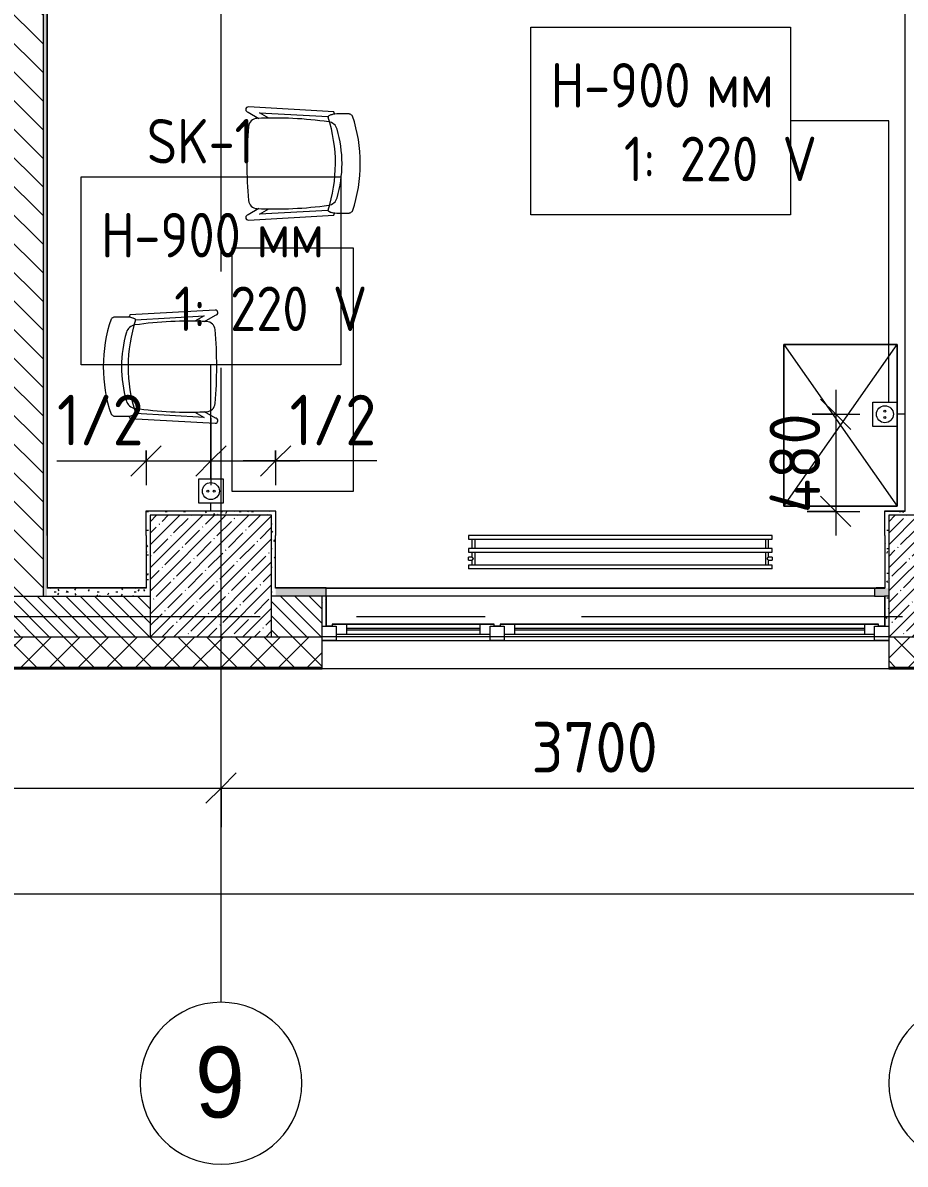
# Model space of a CAD drawing. Header units: millimetres. Extents: x -5714 to 188114, y -8553 to 29000.
# Drawn here: x 24931 to 29291, y -2706 to 2934 of the extents above; entities that cross this region are included whole.
import ezdxf

# ---------------------------------------------------------------- set-up
doc = ezdxf.new("R2010")
doc.units = ezdxf.units.MM
doc.linetypes.add('Осевая', pattern=[3175, 635, -476.25, 1587.5, -476.25])
for name, color, linetype, lineweight in [('A-ANNO-DIMS', 7, 'Continuous', 9), ('A-ANNO-DIMS-100', 7, 'Continuous', 9), ('A-DETL-GENF', 7, 'Continuous', 9), ('A-GLAZ', 7, 'Continuous', 9), ('A-GLAZ-1', 7, 'Continuous', 13), ('A-WALL', 7, 'Continuous', 9), ('E-ELEC-FIXT-IDEN', 7, 'Continuous', 9), ('I-WALL', 7, 'Continuous', 9), ('M-EQPM', 7, 'Continuous', 9), ('S-COLS', 7, 'Continuous', 9), ('Оси', 7, 'Continuous', 9), ('Оси-1', 7, 'Continuous', 20), ('Оси-2', 7, 'Осевая', 9), ('Электрические приборы', 7, 'Continuous', 9)]:
    doc.layers.add(name, color=color, linetype=linetype, lineweight=lineweight)
for name, color, linetype, lineweight, true_color in [('A-WALL-1', 7, 'Continuous', 9, 0x3c3c3c), ('A-WALL-FNSH-1', 7, 'Continuous', 9, 0x3c3c3c), ('I-FURN-1', 7, 'Continuous', 9, 0xf0f0f0), ('Оси розеток', 7, 'Continuous', 9, 0xff1e23)]:
    doc.layers.add(name, color=color, linetype=linetype, lineweight=lineweight, true_color=true_color)
doc.styles.add('Arial', font='arial.ttf', dxfattribs={"width": 0.9, "height": 350})
doc.styles.add('GOST Common_1', font='GOST_Common.ttf', dxfattribs={"width": 0.9, "height": 220})
doc.styles.add('ISOCPEUR', font='isocpeur.ttf', dxfattribs={"width": 0.9, "height": 250})
doc.dimstyles.new('ISO-2_5_0_9К_БОЛЬШОЙ', dxfattribs={"dimscale": 304.8, "dimtxt": 248.995294, "dimasz": 0.492126, "dimexe": 0.393701, "dimexo": 0.984252, "dimgap": 0, "dimtad": 1, "dimdec": 0, "dimrnd": 10, "dimzin": 0, "dimdsep": 46, "dimtxsty": 'ISOCPEUR', "dimblk1": 'OBLIQUE', "dimblk2": 'OBLIQUE', "dimsah": 1, "dimcen": 0.09, "dimdle": 0.393701, "dimazin": 0, "dimtfac": 1, "dimtdec": 4, "dimtix": 1, "dimtmove": 1, "dimatfit": 3, "dimfxl": 1, "dimtvp": 1, "dimtolj": 1, "dimtzin": 0, "dimarcsym": 2})
doc.dimstyles.new('ISO-2_5_0_9К_БОЛЬШОЙ_1', dxfattribs={"dimscale": 304.8, "dimtxt": 248.995294, "dimasz": 0.492126, "dimexe": 0.393701, "dimexo": 0.984252, "dimgap": 0, "dimtad": 1, "dimdec": 0, "dimrnd": 10, "dimzin": 0, "dimdsep": 46, "dimtxsty": 'ISOCPEUR', "dimblk1": 'OBLIQUE', "dimblk2": 'OBLIQUE', "dimsah": 1, "dimcen": 0.09, "dimdle": 0.393701, "dimazin": 0, "dimtfac": 1, "dimtdec": 4, "dimtix": 1, "dimtmove": 0, "dimatfit": 3, "dimfxl": 1, "dimtvp": 1, "dimtolj": 1, "dimtzin": 0, "dimarcsym": 2})
doc.dimstyles.new('ISO-2_5_0_9К_БОЛЬШОЙ_2', dxfattribs={"dimscale": 304.8, "dimtxt": 248.995294, "dimasz": 0.492126, "dimexe": 0.393701, "dimexo": 0.984252, "dimgap": 0, "dimtad": 1, "dimdec": 0, "dimrnd": 10, "dimzin": 0, "dimdsep": 46, "dimtxsty": 'ISOCPEUR', "dimblk1": 'OBLIQUE', "dimblk2": 'OBLIQUE', "dimsah": 1, "dimcen": 0.09, "dimdle": 0.393701, "dimazin": 0, "dimtfac": 1, "dimtdec": 4, "dimtix": 1, "dimtmove": 2, "dimatfit": 3, "dimfxl": 1, "dimtvp": 1, "dimtolj": 1, "dimtzin": 0, "dimarcsym": 2})
pattern_1 = [(0, (0, 0), (121.92, 30.48), [10.058, -81.382, 10.058, -81.382, -487.68]), (0, (0, 0), (121.92, 30.48), [-182.88, 10.058, -172.822, 10.058, -81.382, -213.36]), (0, (0, 0), (121.92, 30.48), [-457.2, 10.058, -50.902, 10.058, -142.342]), (120, (45.72, 15.24), (-87.356454, 90.345817), [10.058, -81.382, 10.058, -81.382, -487.68]), (120, (45.72, 15.24), (-87.356454, 90.345817), [-182.88, 10.058, -172.822, 10.058, -81.382, -213.36]), (120, (45.72, 15.24), (-87.356454, 90.345817), [-457.2, 10.058, -50.902, 10.058, -142.342]), (240, (60.96, 76.2), (-34.563546, -120.825817), [10.058, -81.382, 10.058, -81.382, -487.68]), (240, (60.96, 76.2), (-34.563546, -120.825817), [-182.88, 10.058, -172.822, 10.058, -81.382, -213.36]), (240, (60.96, 76.2), (-34.563546, -120.825817), [-457.2, 10.058, -50.902, 10.058, -142.342])]

# ---------------------------------------------------------------- blocks, each defined once
blk = doc.blocks.new('BSC_Колонна _Прямоугольная - 600х600-V1-План размещения напольных электротехнических лючков и розеток 3 этажа в осях 1-12')
at = {"layer": 'S-COLS'}
h = blk.add_hatch(dxfattribs=at)
h.set_pattern_fill('FP_2', color=256, style=0, pattern_type=2)
h.set_pattern_definition([(45, (-25860, -200), (-57.02463, 57.02463), []), (45, (-25802.975, -200), (-57.02463, 57.02463), [100.806, -20.161, 3.353, -16.808])])
h.paths.add_polyline_path([(-300, -300), (300, -300), (300, 300), (-300, 300), (-300, -46.9)])
for p, q in [((300, 300), (-300, 300)), ((-300, 300), (-300, -300)), ((300, -300), (300, 300)), ((-300, -300), (300, -300))]:
    blk.add_line(p, q, dxfattribs=at)
blk = doc.blocks.new('BSC_Колонна _Прямоугольная - 600х600-V2-План размещения напольных электротехнических лючков и розеток 3 этажа в осях 1-12')
at = {"layer": 'S-COLS'}
h = blk.add_hatch(dxfattribs=at)
h.set_pattern_fill('FP_3', color=256, style=0, pattern_type=2)
h.set_pattern_definition([(45, (-29509.74, -200), (-57.02463, 57.02463), []), (45, (-29452.72, -200), (-57.02463, 57.02463), [100.806, -20.161, 3.353, -16.808])])
h.paths.add_polyline_path([(-300, -300), (300, -300), (300, 300), (-300, 300), (-300, -46.9)])
for p, q in [((300, 300), (-300, 300)), ((-300, 300), (-300, -300)), ((300, -300), (300, 300)), ((-300, -300), (300, -300))]:
    blk.add_line(p, q, dxfattribs=at)
blk = doc.blocks.new('120_Окно_СКБ_2Ст - 120_Окно_СКБ_2Ст 2800х2500_створка_-22445922-План размещения напольных электротехнических лючков и розеток 3 этажа в осях 1-12')
at = {"layer": 'A-GLAZ'}
for p, q in [((1400, -57), (-1400, -57)), ((-1280, -107), (450, -107)), ((620, -107), (1280, -107)), ((-1380, -127), (-1350, -127)), ((450, -117), (-1280, -117)), ((520, -127), (550, -127)), ((1280, -117), (620, -117)), ((1350, -127), (1380, -127))]:
    blk.add_line(p, q, dxfattribs=at)
at = {"layer": 'A-GLAZ-1'}
for p, q in [((-1400, -127), (-1400, -57)), ((-1400, -57), (-1330, -57)), ((-1330, -57), (-1330, -127)), ((500, -87), (-1330, -87)), ((-1330, -87), (-1330, -127)), ((-1280, -137), (-1280, -87)), ((450, -137), (450, -87)), ((500, -127), (500, -57)), ((500, -57), (570, -57)), ((500, -127), (500, -87)), ((570, -57), (570, -127)), ((1330, -87), (570, -87)), ((570, -87), (570, -127)), ((620, -137), (620, -87)), ((1280, -137), (1280, -87)), ((1330, -127), (1330, -57)), ((1330, -57), (1400, -57)), ((1330, -127), (1330, -87)), ((1400, -57), (1400, -127)), ((-1330, -127), (-1400, -127)), ((-1330, -127), (-1350, -127)), ((-1350, -127), (-1350, -137)), ((-1350, -137), (520, -137)), ((520, -137), (-1350, -137)), ((570, -127), (500, -127)), ((520, -127), (500, -127)), ((520, -137), (520, -127)), ((570, -127), (550, -127)), ((550, -127), (550, -137)), ((550, -137), (1350, -137)), ((1350, -137), (550, -137)), ((1400, -127), (1330, -127)), ((1350, -127), (1330, -127)), ((1350, -137), (1350, -127))]:
    blk.add_line(p, q, dxfattribs=at)
blk = doc.blocks.new('Стол базовый прямоугольный - 1_2-25479526-План размещения напольных электротехнических лючков и розеток 3 этажа в осях 1-12')
at = {"layer": 'I-FURN-1'}
for p, q in [((600, 300), (-600, 300)), ((-600, 300), (-600, -300)), ((600, -300), (600, 300)), ((-600, -300), (600, -300))]:
    blk.add_line(p, q, dxfattribs=at)
blk = doc.blocks.new('Chair_1 noor 78578 - 1_4-25422005-План размещения напольных электротехнических лючков и розеток 3 этажа в осях 1-12')
at = {"layer": 'I-FURN-1'}
for p, q in [((-130.5, 405.7), (-130.5, 344.8)), ((359.1, 344.8), (359.1, 405.7)), ((-141.2, 329.7), (-165.1, -92)), ((-136.5, -37.1), (-117.3, 302)), ((345.9, 302), (365.1, -37.1)), ((393.7, -92), (369.8, 329.7)), ((-110.2, 8.6), (-136.5, -37.1)), ((365.1, -37.1), (338.8, 8.6)), ((-139.7, -93.5), (-108.8, -39.9)), ((337.4, -39.9), (368.3, -93.5))]:
    blk.add_line(p, q, dxfattribs=at)
for centre, radius, start, end in [((114.3, -271.9), 732.8, 71.3174, 108.6833), ((-37.4, 344.8), 93.1, 180, 204.9864), ((-41.4, 297.5), 50.8, 106.1735, 171.9659), ((114.3, -239.2), 609.6, 73.8265, 106.1735), ((270, 297.5), 50.8, 8.0341, 73.8265), ((266, 344.8), 93.1, 334.477, 360), ((114.3, -279.3), 660.4, 111.7, 112.7563), ((-37.4, 344.8), 93.1, 186.4785, 204.9864), ((-116, 308.2), 6.35, 204.9864, 258.4091), ((-116, 308.2), 6.35, 204.9864, 287.8276), ((114.3, -408), 746, 71.9445, 107.8276), ((1798.9, 37.7), 1909.3, 171.9659, 182.6261), ((-1570.3, 37.7), 1909.3, 357.3739, 8.0341), ((344.3, 307.4), 6.35, 281.4186, 334.477), ((344.6, 308.2), 6.35, 281.5909, 335.0136), ((266, 344.8), 93.1, 335.0136, 353.5215), ((114.3, -279.3), 660.4, 67.2437, 68.3), ((1798.9, 37.7), 1909.3, 180.8761, 182.3307), ((-1570.3, 37.7), 1909.3, 357.6693, 359.1239), ((-64, -47.7), 44.5, 182.6261, 265.0912), ((292.6, -47.7), 44.4, 275.9396, 357.3739), ((-152.4, -92.7), 12.7, 176.75, 356.75), ((114.8, 2033.8), 2133.6, 265.0912, 274.9044), ((381, -92.7), 12.7, 183.25, 3.25)]:
    blk.add_arc(centre, radius, start, end, dxfattribs=at)
for points in [[(-120.4, 422.3), (-122, 420.8), (-124.7, 417.8), (-127.8, 413.5), (-129.8, 409.4), (-130.4, 406.9), (-130.5, 405.7)], [(359.1, 405.7), (359, 406.9), (358.4, 409.4), (356.4, 413.5), (353.3, 417.8), (350.6, 420.8), (349, 422.3)]]:
    blk.add_open_spline(points, degree=3, dxfattribs=at)
blk = doc.blocks.new('Chair_1 noor 78578 - 1_1-25531733-План размещения напольных электротехнических лючков и розеток 3 этажа в осях 1-12')
at = {"layer": 'I-FURN-1'}
for p, q in [((-130.5, 405.7), (-130.5, 344.8)), ((359.1, 344.8), (359.1, 405.7)), ((-141.2, 329.7), (-165.1, -92)), ((-136.5, -37.1), (-117.3, 302)), ((345.9, 302), (365.1, -37.1)), ((393.7, -92), (369.8, 329.7)), ((-110.2, 8.6), (-136.5, -37.1)), ((365.1, -37.1), (338.8, 8.6)), ((-139.7, -93.5), (-108.8, -39.9)), ((337.4, -39.9), (368.3, -93.5))]:
    blk.add_line(p, q, dxfattribs=at)
for centre, radius, start, end in [((114.3, -271.9), 732.8, 71.3174, 108.6833), ((-37.4, 344.8), 93.1, 180, 204.9864), ((-41.4, 297.5), 50.8, 106.1735, 171.9659), ((114.3, -239.2), 609.6, 73.8265, 106.1735), ((270, 297.5), 50.8, 8.0341, 73.8265), ((266, 344.8), 93.1, 334.477, 360), ((114.3, -279.3), 660.4, 111.7, 112.7563), ((-37.4, 344.8), 93.1, 186.4785, 204.9864), ((-116, 308.2), 6.35, 204.9864, 258.4091), ((-116, 308.2), 6.35, 204.9864, 287.8276), ((114.3, -408), 746, 71.9445, 107.8276), ((1798.9, 37.7), 1909.3, 171.9659, 182.6261), ((-1570.3, 37.7), 1909.3, 357.3739, 8.0341), ((344.3, 307.4), 6.35, 281.4186, 334.477), ((344.6, 308.2), 6.35, 281.5909, 335.0136), ((266, 344.8), 93.1, 335.0136, 353.5215), ((114.3, -279.3), 660.4, 67.2437, 68.3), ((1798.9, 37.7), 1909.3, 180.8761, 182.3307), ((-1570.3, 37.7), 1909.3, 357.6693, 359.1239), ((-64, -47.7), 44.5, 182.6261, 265.0912), ((292.6, -47.7), 44.4, 275.9396, 357.3739), ((-152.4, -92.7), 12.7, 176.75, 356.75), ((114.8, 2033.8), 2133.6, 265.0912, 274.9044), ((381, -92.7), 12.7, 183.25, 3.25)]:
    blk.add_arc(centre, radius, start, end, dxfattribs=at)
for points in [[(-120.4, 422.3), (-122, 420.8), (-124.7, 417.8), (-127.8, 413.5), (-129.8, 409.4), (-130.4, 406.9), (-130.5, 405.7)], [(359.1, 405.7), (359, 406.9), (358.4, 409.4), (356.4, 413.5), (353.3, 417.8), (350.6, 420.8), (349, 422.3)]]:
    blk.add_open_spline(points, degree=3, dxfattribs=at)
blk = doc.blocks.new('Шкаф параметрический - 4_9-26177556-План размещения напольных электротехнических лючков и розеток 3 этажа в осях 1-12')
at = {"layer": 'I-FURN-1'}
for p, q in [((0, 0), (560, 800)), ((0, 800), (560, 0)), ((560, 800), (0, 800)), ((0, 800), (0, 0)), ((0, 0), (0, 800)), ((0, 800), (560, 800)), ((560, 0), (560, 800)), ((560, 800), (560, 0)), ((0, 0), (560, 0)), ((560, 0), (0, 0))]:
    blk.add_line(p, q, dxfattribs=at)
blk = doc.blocks.new('Блок Розеток и Выключателей - Блок Розеток и Выключателей_SK1-27362739-План размещения напольных электротехнических лючков и розеток 3 этажа в осях 1-12')
at = {"layer": 'A-DETL-GENF'}
for p, q in [((-60, -40), (60, -40)), ((-60, -160), (-60, -40)), ((60, -40), (60, -160)), ((60, -160), (-60, -160))]:
    blk.add_line(p, q, dxfattribs=at)
for centre, radius in [((0, -100), 42), ((-15.6, -100), 4.8), ((15.6, -100), 4.8)]:
    blk.add_circle(centre, radius, dxfattribs=at)
at = {"layer": 'Оси розеток'}
blk.add_line((0, 0), (0, -40), dxfattribs=at)
blk = doc.blocks.new('radiator_prado_classic_z_tip_30_po exemplyaru - Classic Z Тип 30-500-30677909-План размещения напольных электротехнических лючков и розеток 3 этажа в осях 1-12')
at = {"layer": 'M-EQPM'}
for p, q in [((0, 228), (0, 210)), ((1500, 228), (0, 228)), ((1500, 210), (1500, 228)), ((0, 210), (1500, 210)), ((17.5, 210), (17.5, 164)), ((32.5, 164), (32.5, 210)), ((1467.5, 210), (1467.5, 164)), ((1482.5, 164), (1482.5, 210)), ((1500, 164), (0, 164)), ((0, 164), (0, 146)), ((0, 146), (1500, 146)), ((17.5, 121.5), (0, 121.5)), ((17.5, 121.5), (0, 121.5)), ((0, 121.5), (0, 121.2)), ((0, 106.5), (0, 121.5)), ((0, 121.2), (0, 121.2)), ((17.5, 146), (17.5, 121.5)), ((32.5, 82), (32.5, 146)), ((1467.5, 146), (1467.5, 82)), ((1482.5, 121.5), (1482.5, 146)), ((1500, 121.5), (1482.5, 121.5)), ((1500, 121.5), (1482.5, 121.5)), ((1500, 146), (1500, 164)), ((1500, 121.5), (1500, 106.5)), ((1500, 121.2), (1500, 121.5)), ((1500, 121.5), (1500, 121.2)), ((1500, 121.2), (1500, 121.5)), ((0, 106.8), (0, 106.5)), ((0, 106.8), (0, 106.8)), ((0, 106.5), (17.5, 106.5)), ((0, 106.5), (17.5, 106.5)), ((1500, 82), (0, 82)), ((0, 82), (0, 64)), ((1500, 64), (0, 64)), ((17.5, 106.5), (17.5, 82)), ((1482.5, 82), (1482.5, 106.5)), ((1482.5, 106.5), (1500, 106.5)), ((1482.5, 106.5), (1500, 106.5)), ((1500, 106.5), (1500, 106.8)), ((1500, 106.8), (1500, 106.5)), ((1500, 106.5), (1500, 106.8)), ((1500, 64), (1500, 82))]:
    blk.add_line(p, q, dxfattribs=at)
for points, knots in [([(25, 114), (24.5, 114.5), (23.6, 115.4), (22.4, 116.6), (21.6, 117.4), (21.1, 117.9), (20.8, 118.2), (20.5, 118.5), (20.2, 118.8), (19.8, 119.1), (19.6, 119.4), (19.3, 119.7), (19, 120), (18.7, 120.3), (18.5, 120.5), (18.3, 120.7), (18.1, 120.9), (17.9, 121.1), (17.8, 121.2), (17.7, 121.3), (17.5, 121.5), (17.5, 121.5), (17.5, 121.5)], [0, 0, 0, 0, 0.142857, 0.285714, 0.357143, 0.392857, 0.428571, 0.464286, 0.5, 0.535714, 0.571429, 0.607143, 0.642857, 0.678571, 0.714286, 0.75, 0.785714, 0.821429, 0.857143, 0.892857, 0.928571, 1, 1, 1, 1]), ([(17.5, 106.5), (17.5, 106.5), (17.5, 106.5), (17.7, 106.7), (17.8, 106.8), (17.9, 106.9), (18.1, 107.1), (18.3, 107.3), (18.5, 107.5), (18.7, 107.7), (19, 108), (19.3, 108.3), (19.6, 108.6), (19.8, 108.9), (20.3, 109.3), (20.7, 109.7), (21.1, 110.1), (21.6, 110.6), (22.4, 111.4), (23.6, 112.6), (24.5, 113.5), (25, 114)], [0, 0, 0, 0, 0.071429, 0.107143, 0.142857, 0.178571, 0.214286, 0.25, 0.285714, 0.321429, 0.357143, 0.392857, 0.428571, 0.464286, 0.5, 0.571429, 0.607143, 0.642857, 0.714286, 0.857143, 1, 1, 1, 1]), ([(1475, 114), (1475.5, 114.5), (1476.4, 115.4), (1477.6, 116.6), (1478.4, 117.4), (1478.9, 117.9), (1479.2, 118.2), (1479.5, 118.5), (1479.8, 118.8), (1480.1, 119.2), (1480.4, 119.4), (1480.7, 119.7), (1481, 120), (1481.3, 120.3), (1481.5, 120.5), (1481.7, 120.7), (1481.9, 120.9), (1482.1, 121.1), (1482.2, 121.2), (1482.3, 121.3), (1482.5, 121.5), (1482.5, 121.5), (1482.5, 121.5)], [0, 0, 0, 0, 0.142857, 0.285714, 0.357143, 0.392857, 0.428571, 0.464286, 0.5, 0.535714, 0.571429, 0.607143, 0.642857, 0.678571, 0.714286, 0.75, 0.785714, 0.821429, 0.857143, 0.892857, 0.928571, 1, 1, 1, 1]), ([(1482.5, 106.5), (1482.5, 106.5), (1482.5, 106.5), (1482.3, 106.7), (1482.2, 106.8), (1482.1, 106.9), (1481.9, 107.1), (1481.7, 107.3), (1481.5, 107.5), (1481.3, 107.7), (1481, 108), (1480.7, 108.3), (1480.4, 108.6), (1480.1, 108.8), (1479.7, 109.3), (1479.3, 109.7), (1478.9, 110.1), (1478.4, 110.6), (1477.6, 111.4), (1476.4, 112.6), (1475.5, 113.5), (1475, 114)], [0, 0, 0, 0, 0.071429, 0.107143, 0.142857, 0.178571, 0.214286, 0.25, 0.285714, 0.321429, 0.357143, 0.392857, 0.428571, 0.464286, 0.5, 0.571429, 0.607143, 0.642857, 0.714286, 0.857143, 1, 1, 1, 1])]:
    blk.add_open_spline(points, degree=3, knots=knots, dxfattribs=at)
blk = doc.blocks.new('Ось сетки - D8-29747960-План размещения напольных электротехнических лючков и розеток 3 этажа в осях 1-12')
at = {"layer": 'Оси-1'}
for start, end in [(360, 180), (180, 360)]:
    blk.add_arc((0, 0), 4, start, end, dxfattribs=at)
blk = doc.blocks.new('DIMBLOCK7-План размещения напольных электротехнических лючков и розеток 3 этажа в осях 1-12')
at = {"layer": 'A-ANNO-DIMS-100'}
for p, q in [((25860, 980), (25860, 649.1)), ((25860, 769.1), (25860, 980)), ((25540, 820), (25540, 649.1)), ((25540, 769.1), (25540, 820)), ((25099.5, 769.1), (25630.5, 769.1)), ((25420, 769.1), (25860, 769.1)), ((25630.5, 769.1), (25700, 769.1))]:
    blk.add_line(p, q, dxfattribs=at)
at = {"layer": 'A-ANNO-DIMS-100', "lineweight": 20}
for p, q in [((25540, 769.1), (25615, 844.1)), ((25860, 769.1), (25935, 844.1)), ((25540, 769.1), (25465, 694.1)), ((25860, 769.1), (25785, 694.1))]:
    blk.add_line(p, q, dxfattribs=at)
at = {"layer": 'A-ANNO-DIMS-100', "color": 0, "insert": (25099.5, 1095.7), "char_height": 250, "width": 517.144, "attachment_point": 1, "line_spacing_factor": 1.149209, "style": 'ISOCPEUR'}
blk.add_mtext('1/2', dxfattribs=at)
blk = doc.blocks.new('_Oblique')
at = {"color": 0, "linetype": 'ByBlock', "lineweight": -2}
blk.add_line((-0.5, -0.5), (0.5, 0.5), dxfattribs=at)
blk = doc.blocks.new('DIMBLOCK8-План размещения напольных электротехнических лючков и розеток 3 этажа в осях 1-12')
at = {"layer": 'A-ANNO-DIMS-100'}
for p, q in [((25860, 980), (25860, 649.1)), ((25860, 769.1), (25860, 980)), ((26180, 820), (26180, 649.1)), ((26180, 769.1), (26180, 820)), ((25860, 769.1), (26300, 769.1)), ((26149, 769.1), (26020, 769.1)), ((26680, 769.1), (26149, 769.1))]:
    blk.add_line(p, q, dxfattribs=at)
at = {"layer": 'A-ANNO-DIMS-100', "lineweight": 20}
for p, q in [((25860, 769.1), (25935, 844.1)), ((26180, 769.1), (26255, 844.1)), ((25860, 769.1), (25785, 694.1)), ((26180, 769.1), (26105, 694.1))]:
    blk.add_line(p, q, dxfattribs=at)
at = {"layer": 'A-ANNO-DIMS-100', "color": 0, "insert": (26249, 1095.7), "char_height": 250, "width": 517.144, "attachment_point": 1, "line_spacing_factor": 1.149209, "style": 'ISOCPEUR'}
blk.add_mtext('1/2', dxfattribs=at)
blk = doc.blocks.new('DIMBLOCK9-План размещения напольных электротехнических лючков и розеток 3 этажа в осях 1-12')
at = {"layer": 'A-ANNO-DIMS-100', "lineweight": 20}
for p, q in [((28947.3, 999.6), (28872.3, 1074.6)), ((28947.3, 999.6), (29022.3, 924.6)), ((28947.3, 519.5), (28872.3, 594.5)), ((28947.3, 519.5), (29022.3, 444.5))]:
    blk.add_line(p, q, dxfattribs=at)
at = {"layer": 'A-ANNO-DIMS-100'}
for p, q in [((28947.3, 1119.6), (28947.3, 399.5)), ((28830.7, 999.6), (29067.3, 999.6)), ((28947.3, 999.6), (28830.7, 999.6)), ((28806.7, 519.5), (29067.3, 519.5)), ((28947.3, 519.5), (28806.7, 519.5))]:
    blk.add_line(p, q, dxfattribs=at)
at = {"layer": 'A-ANNO-DIMS-100', "color": 0, "insert": (28620.6, 510.6), "char_height": 250, "width": 597.589, "attachment_point": 1, "rotation": 90, "line_spacing_factor": 1.149209, "style": 'ISOCPEUR'}
blk.add_mtext('480', dxfattribs=at)
blk = doc.blocks.new('DIMBLOCK28-План размещения напольных электротехнических лючков и розеток 3 этажа в осях 1-12')
at = {"layer": 'A-ANNO-DIMS-100'}
for p, q in [((110, -1563.6), (110, -1249.6)), ((38310, -1563.6), (38310, -1249.6)), ((-10, -1369.6), (38430, -1369.6)), ((110, -1369.6), (110, -1563.6)), ((38310, -1369.6), (38310, -1563.6))]:
    blk.add_line(p, q, dxfattribs=at)
at = {"layer": 'A-ANNO-DIMS-100', "lineweight": 20}
for p, q in [((110, -1369.6), (185, -1294.6)), ((38310, -1369.6), (38385, -1294.6)), ((110, -1369.6), (35, -1444.6)), ((38310, -1369.6), (38235, -1444.6))]:
    blk.add_line(p, q, dxfattribs=at)
at = {"layer": 'A-ANNO-DIMS-100', "color": 0, "insert": (20005.7, -1043), "char_height": 250, "width": 948.097, "attachment_point": 1, "line_spacing_factor": 1.149209, "style": 'ISOCPEUR'}
blk.add_mtext('38200', dxfattribs=at)
blk = doc.blocks.new('DIMBLOCK36-План размещения напольных электротехнических лючков и розеток 3 этажа в осях 1-12')
at = {"layer": 'A-ANNO-DIMS-100'}
for p, q in [((22210, -1041.8), (22210, -727.8)), ((25910, -1041.8), (25910, -727.8)), ((22210, -847.8), (25910, -847.8)), ((22210, -847.8), (22210, -1041.8)), ((25910, -847.8), (25910, -1041.8))]:
    blk.add_line(p, q, dxfattribs=at)
at = {"layer": 'A-ANNO-DIMS-100', "lineweight": 20}
for p, q in [((22210, -847.8), (22285, -772.8)), ((25910, -847.8), (25985, -772.8)), ((22210, -847.8), (22135, -922.8)), ((25910, -847.8), (25835, -922.8))]:
    blk.add_line(p, q, dxfattribs=at)
at = {"layer": 'A-ANNO-DIMS-100', "color": 0, "insert": (23744, -521.2), "char_height": 250, "width": 758.478, "attachment_point": 1, "line_spacing_factor": 1.149209, "style": 'ISOCPEUR'}
blk.add_mtext('3700', dxfattribs=at)
blk = doc.blocks.new('DIMBLOCK37-План размещения напольных электротехнических лючков и розеток 3 этажа в осях 1-12')
at = {"layer": 'A-ANNO-DIMS-100'}
for p, q in [((25910, -1041.8), (25910, -727.8)), ((29610, -1041.8), (29610, -727.8)), ((25910, -847.8), (29610, -847.8)), ((25910, -847.8), (25910, -1041.8)), ((29610, -847.8), (29610, -1041.8))]:
    blk.add_line(p, q, dxfattribs=at)
at = {"layer": 'A-ANNO-DIMS-100', "lineweight": 20}
for p, q in [((25910, -847.8), (25985, -772.8)), ((29610, -847.8), (29685, -772.8)), ((25910, -847.8), (25835, -922.8)), ((29610, -847.8), (29535, -922.8))]:
    blk.add_line(p, q, dxfattribs=at)
at = {"layer": 'A-ANNO-DIMS-100', "color": 0, "insert": (27444, -521.2), "char_height": 250, "width": 758.478, "attachment_point": 1, "line_spacing_factor": 1.149209, "style": 'ISOCPEUR'}
blk.add_mtext('3700', dxfattribs=at)

msp = doc.modelspace()

# ---------------------------------------------------------------- hatches: boundary and pattern name
at = {"layer": 'A-WALL'}
h = msp.add_hatch(dxfattribs=at)
h.set_pattern_fill('FP_7', color=256, style=0, pattern_type=2)
h.set_pattern_definition([(135, (0, 0), (-35.35534, -35.35534), [])])
h.paths.add_polyline_path([(37423, -100), (37990, -100), (37990, 100), (37423, 100)])
h.paths.add_polyline_path([(36523, -100), (36523, 100), (35970, 100), (35970, -100), (36067.3, -100)])
h.paths.add_polyline_path([(33870, -100), (33870, 100), (33610, 100), (33610, -100)])
h.paths.add_polyline_path([(32110, -100), (32110, 100), (30882.8, 100), (30882.8, -100), (32028.8, -100)])
h.paths.add_polyline_path([(29982.8, -100), (29982.8, 100), (29809.7, 100), (29809.7, -100)])
h.paths.add_polyline_path([(26160, -100), (26409.7, -100), (26409.7, 100), (26160, 100), (26160, -41.2)])
h.paths.add_polyline_path([(25298.1, -100), (25560, -100), (25560, 100), (24810, 100), (24810, -100)])
h.paths.add_polyline_path([(22710, -100), (22710, 100), (22510, 100), (22510, -100), (22605.8, -100)])
h.paths.add_polyline_path([(20710, -100), (20710, 100), (19360, 100), (19360, -100), (19913.5, -100)])
h.paths.add_polyline_path([(21910, -100), (21910, 100), (21610, 100), (21610, -100)])
h.paths.add_polyline_path([(16510, -100), (17260, -100), (17260, 100), (16510, 100)])
h.paths.add_polyline_path([(15610, -100), (15610, 100), (14860, 100), (14860, -100)])
h.paths.add_polyline_path([(12010, -100), (12160, -100), (12160, 100), (12010, 100)])
h.paths.add_polyline_path([(11110, -100), (11110, 100), (10359.7, 100), (10359.7, -100)])
h.paths.add_polyline_path([(7660, -100), (7660, 100), (6830, 100), (6830, -100)])
h = msp.add_hatch(dxfattribs=at)
h.set_pattern_fill('FP_9', color=256, style=0, pattern_type=2)
h.set_pattern_definition([(45, (0, 0), (-70.71068, 70.71068), []), (135, (0, 0), (-70.71068, -70.71068), [])])
h.paths.add_polyline_path([(37990, -250), (38282.7, -250), (38282.7, -100), (37423, -100), (37423, -250)])
h.paths.add_polyline_path([(36067.3, -250), (36523, -250), (36523, -100), (35970, -100), (35970, -250)])
h.paths.add_polyline_path([(33870, -250), (33870, -100), (33010, -100), (33010, -250), (33610, -250)])
h.paths.add_polyline_path([(32110, -250), (32110, -100), (30882.8, -100), (30882.8, -250), (32028.8, -250)])
h.paths.add_polyline_path([(29809.7, -250), (29982.8, -250), (29982.8, -100), (29209.7, -100), (29209.7, -250)])
h.paths.add_polyline_path([(26160, -250), (26409.7, -250), (26409.7, -100), (24810, -100), (24810, -250), (25560, -250)])
h.paths.add_polyline_path([(22710, -250), (22710, -100), (21610, -100), (21610, -250), (22605.8, -250)])
h.paths.add_polyline_path([(20710, -250), (20710, -100), (19360, -100), (19360, -250), (19913.5, -250)])
h.paths.add_polyline_path([(15610, -250), (15610, -100), (14860, -100), (14860, -250)])
h.paths.add_polyline_path([(17221.2, -250), (17260, -250), (17260, -100), (16510, -100), (16510, -250)])
h.paths.add_polyline_path([(12760, -250), (12760, -100), (12010, -100), (12010, -250)])
h.paths.add_polyline_path([(10359.7, -250), (11110, -250), (11110, -100), (10359.7, -100)])
h.paths.add_polyline_path([(8259.7, -250), (8259.7, -100), (6830, -100), (6830, -250)])
h.paths.add_polyline_path([(3730, -250), (3730, -100), (-260, -100), (-260, -250), (1067.4, -250)])
at = {"layer": 'I-WALL'}
h = msp.add_hatch(dxfattribs=at)
h.set_pattern_fill('FP_8', color=256, style=0, pattern_type=2)
h.set_pattern_definition([(135, (0, 0), (-70.71068, -70.71068), [])])
h.paths.add_polyline_path([(24830.7, 100), (25030.7, 100), (25030.7, 7700), (24830.7, 7700), (24830.7, 140)])
h = msp.add_hatch(dxfattribs=at)
h.set_pattern_fill('FP_35', color=256, style=0, pattern_type=2)
h.set_pattern_definition(pattern_1)
h.paths.add_polyline_path([(25050.7, 100), (25050.7, 6800), (25030.7, 6800), (25030.7, 100)])
h = msp.add_hatch(dxfattribs=at)
h.set_pattern_fill('FP_35', color=256, style=0, pattern_type=2)
h.set_pattern_definition(pattern_1)
h.paths.add_polyline_path([(25540, 140), (25560, 140), (25560, 520), (25540, 520), (25540, 141)])
h = msp.add_hatch(dxfattribs=at)
h.set_pattern_fill('FP_35', color=256, style=0, pattern_type=2)
h.set_pattern_definition(pattern_1)
h.paths.add_polyline_path([(25560, 500), (26180, 500), (26180, 520), (25560, 520)])
h = msp.add_hatch(dxfattribs=at)
h.set_pattern_fill('FP_35', color=256, style=0, pattern_type=2)
h.set_pattern_definition(pattern_1)
h.paths.add_polyline_path([(29189.7, 140), (29209.7, 140), (29209.7, 520), (29189.7, 520), (29189.7, 141)])
h = msp.add_hatch(dxfattribs=at)
h.set_pattern_fill('FP_35', color=256, style=0, pattern_type=2)
h.set_pattern_definition(pattern_1)
h.paths.add_polyline_path([(29209.7, 500), (29310.7, 500), (29310.7, 520), (29209.7, 520)])
h = msp.add_hatch(dxfattribs=at)
h.set_pattern_fill('FP_35', color=256, style=0, pattern_type=2)
h.set_pattern_definition(pattern_1)
h.paths.add_polyline_path([(26160, 100), (26180, 100), (26180, 500), (26160, 500), (26160, 153.1)])
h = msp.add_hatch(dxfattribs=at)
h.set_pattern_fill('FP_35', color=256, style=0, pattern_type=2)
h.set_pattern_definition(pattern_1)
h.paths.add_polyline_path([(25050.7, 100), (25560, 100), (25560, 140), (25050.7, 140)])
h = msp.add_hatch(dxfattribs=at)
h.set_pattern_fill('FP_35', color=256, style=0, pattern_type=2)
h.set_pattern_definition(pattern_1)
h.paths.add_polyline_path([(29139.7, 100), (29209.7, 100), (29209.7, 140), (29139.7, 140)])
h.paths.add_polyline_path([(26409.7, 100), (26429.7, 100), (26429.7, 140), (26180, 140), (26180, 100)])
h = msp.add_hatch(dxfattribs=at)
h.set_pattern_fill('FP_35', color=256, style=0, pattern_type=2)
h.set_pattern_definition(pattern_1)
h.paths.add_polyline_path([(26429.7, -48), (26429.7, 100), (26409.7, 100), (26409.7, -48)])
h = msp.add_hatch(dxfattribs=at)
h.set_pattern_fill('FP_35', color=256, style=0, pattern_type=2)
h.set_pattern_definition(pattern_1)
h.paths.add_polyline_path([(29209.7, -48), (29209.7, 100), (29189.7, 100), (29189.7, -48)])

# ---------------------------------------------------------------- linework, layer by layer
at = {"layer": 'A-WALL'}
for p, q in [((25030.7, 7700), (25030.7, 100)), ((25050.7, 6800), (25050.7, 140)), ((29290.7, 520), (29290.7, 5355)), ((29209.7, 520), (29290.7, 520)), ((29139.7, 140), (29189.7, 140)), ((24830.7, 100), (25560, 100)), ((26429.7, 100), (26160, 100)), ((22510, -100), (25560, -100)), ((26160, -100), (26409.7, -100)), ((24810, -250), (26409.7, -250)), ((24810, -253), (26409.7, -253)), ((29209.7, -258), (26409.7, -258)), ((29209.7, -250), (29982.8, -250)), ((29209.7, -253), (29982.8, -253))]:
    msp.add_line(p, q, dxfattribs=at)
at = {"layer": 'A-WALL-1'}
for p, q in [((26180, 520), (25540, 520)), ((25540, 400), (25540, 140)), ((26180, 140), (26180, 400)), ((29189.7, 400), (29189.7, 140)), ((25540, 140), (25050.7, 140)), ((26429.7, 140), (26180, 140)), ((26429.7, 100), (26429.7, 140)), ((29139.7, 140), (29139.7, 100)), ((26409.7, -250), (26409.7, 100)), ((26429.7, 100), (26409.7, 100)), ((26429.7, -48), (26429.7, 100)), ((29139.7, 100), (29188.7, 100)), ((29209.7, 100), (29189.7, 100)), ((29189.7, 100), (29189.7, -48)), ((26409.7, -48), (26429.7, -48)), ((29189.7, -48), (29209.7, -48)), ((29209.7, -100), (29209.7, -250))]:
    msp.add_line(p, q, dxfattribs=at)
at = {"layer": 'A-WALL-FNSH-1'}
for p, q in [((25051.7, 400), (25051.7, 6799)), ((29289.7, 5355), (29289.7, 521)), ((25539, 521), (25539, 400)), ((26181, 521), (25539, 521)), ((25540, 400), (25540, 520)), ((26180, 520), (26180, 400)), ((26181, 400), (26181, 521)), ((29188.7, 521), (29188.7, 400)), ((29289.7, 521), (29188.7, 521)), ((29189.7, 400), (29189.7, 520)), ((29189.7, 520), (29209.7, 520)), ((25050.7, 400), (25051.7, 400)), ((25539, 400), (25540, 400)), ((26180, 400), (26181, 400)), ((29188.7, 400), (29189.7, 400)), ((25540, 141), (25050.7, 141)), ((26429.7, 141), (26180, 141)), ((26429.7, 140), (26429.7, 141)), ((29189.7, 141), (29146.8, 141)), ((29146.8, 141), (29146.8, 140)), ((26430.7, 100), (26429.7, 100)), ((26430.7, -48), (26430.7, 100)), ((29189.7, 100), (29188.7, 100)), ((29188.7, 100), (29188.7, -48)), ((26429.7, -48), (26430.7, -48)), ((29188.7, -48), (29189.7, -48)), ((24810, -258), (26409.7, -258)), ((26409.7, -258), (26409.7, -250)), ((29209.7, -250), (29209.7, -258)), ((29209.7, -258), (29982.8, -258))]:
    msp.add_line(p, q, dxfattribs=at)
at = {"layer": 'E-ELEC-FIXT-IDEN'}
for p, q in [((29210.7, 2448.5), (28723.9, 2448.5)), ((29210.7, 1059.6), (29210.7, 2448.5)), ((25860, 680), (25860, 1244))]:
    msp.add_line(p, q, dxfattribs=at)
at = {"layer": 'E-ELEC-FIXT-IDEN', "flags": 128}
for points in [[(27440.3, 2912.5), (28723.9, 2912.5), (28723.9, 1984.5), (27440.3, 1984.5)], [(25218.2, 2172), (26501.8, 2172), (26501.8, 1244), (25218.2, 1244)]]:
    msp.add_lwpolyline(points, close=True, dxfattribs=at)
at = {"layer": 'I-WALL'}
for p, q in [((26429.7, 141), (29146.8, 141)), ((26429.7, 140), (29139.7, 140)), ((29139.7, 100), (26429.7, 100)), ((29209.7, -100), (26409.7, -100))]:
    msp.add_line(p, q, dxfattribs=at)
at = {"layer": 'Оси'}
msp.add_line((25910, -1906.3), (25910, 593.7), dxfattribs=at)
at = {"layer": 'Оси-2'}
for p, q in [((25910, 593.7), (25910, 24898.1)), ((-1995.5, 0), (36260, 0))]:
    msp.add_line(p, q, dxfattribs=at)

# ---------------------------------------------------------------- block references
at = {"layer": 'A-GLAZ', "rotation": 180}
msp.add_blockref('120_Окно_СКБ_2Ст - 120_Окно_СКБ_2Ст 2800х2500_створка_-22445922-План размещения напольных электротехнических лючков и розеток 3 этажа в осях 1-12', (27809.7, -175), dxfattribs=at)
at = {"layer": 'I-FURN-1'}
for name, p, rotation in [('Chair_1 noor 78578 - 1_1-25531733-План размещения напольных электротехнических лючков и розеток 3 этажа в осях 1-12', (26137.5, 2352.7), 269.9999999999998), ('Стол базовый прямоугольный - 1_2-25479526-План размещения напольных электротехнических лючков и розеток 3 этажа в осях 1-12', (26264, 1220), 269.9999999999998), ('Chair_1 noor 78578 - 1_4-25422005-План размещения напольных электротехнических лючков и розеток 3 этажа в осях 1-12', (25789.1, 1120.3), 90)]:
    msp.add_blockref(name, p, dxfattribs=dict(at, rotation=rotation))
msp.add_blockref('Шкаф параметрический - 4_9-26177556-План размещения напольных электротехнических лючков и розеток 3 этажа в осях 1-12', (28690.7, 544.8), dxfattribs=at)
at = {"layer": 'M-EQPM'}
msp.add_blockref('radiator_prado_classic_z_tip_30_po exemplyaru - Classic Z Тип 30-500-30677909-План размещения напольных электротехнических лючков и розеток 3 этажа в осях 1-12', (27132.7, 172), dxfattribs=at)
at = {"layer": 'S-COLS'}
for name, p in [('BSC_Колонна _Прямоугольная - 600х600-V1-План размещения напольных электротехнических лючков и розеток 3 этажа в осях 1-12', (25860, 200)), ('BSC_Колонна _Прямоугольная - 600х600-V2-План размещения напольных электротехнических лючков и розеток 3 этажа в осях 1-12', (29509.7, 200))]:
    msp.add_blockref(name, p, dxfattribs=at)
at = {"layer": 'Оси-1', "xscale": 99.99999999999993, "yscale": 99.99999999999993, "zscale": 99.99999999999993}
for p in [(25910, -2306.3), (29610, -2306.3)]:
    msp.add_blockref('Ось сетки - D8-29747960-План размещения напольных электротехнических лючков и розеток 3 этажа в осях 1-12', p, dxfattribs=at)
at = {"layer": 'Электрические приборы'}
for p, rotation in [((29290.7, 999.6), 269.9999999999997), ((25860, 520), 180)]:
    msp.add_blockref('Блок Розеток и Выключателей - Блок Розеток и Выключателей_SK1-27362739-План размещения напольных электротехнических лючков и розеток 3 этажа в осях 1-12', p, dxfattribs=dict(at, rotation=rotation))

# ---------------------------------------------------------------- texts
at = {"layer": 'E-ELEC-FIXT-IDEN', "char_height": 220, "attachment_point": 1, "style": 'GOST Common_1'}
for s, insert, width in [('H-900 ', (27540.3, 2734.9), 930.759), ('мм', (28308.3, 2734.9), 375.19), ('SK-1', (25543.7, 2458.4), 656.582), ('   1: 220 V', (27540.3, 2371.1), 1291.519), ('H-900 ', (25318.2, 1994.4), 930.759), ('мм', (26086.2, 1994.4), 375.19), ('   1: 220 V', (25318.2, 1630.6), 1291.519)]:
    msp.add_mtext(s, dxfattribs=dict(at, insert=insert, width=width))
at = {"layer": 'Оси', "insert": (25782.5, -2125.6), "char_height": 350, "width": 303.038, "attachment_point": 1, "style": 'Arial'}
msp.add_mtext('\\fArial|b0|i0|c204|p34|;\\W.9;9', dxfattribs=at)

# ---------------------------------------------------------------- dimensions: what is measured, and where the dimension line sits
at = {"layer": 'A-ANNO-DIMS'}
for base, p1, p2, picture, middle in [((25860, 769.1), (25540, 520), (25860, 680), 'DIMBLOCK7-План размещения напольных электротехнических лючков и розеток 3 этажа в осях 1-12', (25358.1, 929)), ((26180, 769.1), (25860, 680), (26180, 520), 'DIMBLOCK8-План размещения напольных электротехнических лючков и розеток 3 этажа в осях 1-12', (26507.6, 929))]:
    dim = msp.add_linear_dim(base=base, p1=p1, p2=p2, text='1/2', dimstyle='ISO-2_5_0_9К_БОЛЬШОЙ', override={"dimpost": '<>', "dimfxl": 357.770874}, dxfattribs=at)
    dim.commit()
    dim.dimension.update_dxf_attribs({"geometry": picture, "text_midpoint": middle, "dimtype": 160})
dim = msp.add_linear_dim(base=(28947.3, 519.5), p1=(29130.7, 999.6), p2=(29106.7, 519.5), angle=90, dimstyle='ISO-2_5_0_9К_БОЛЬШОЙ_1', override={"dimpost": '<>', "dimfxl": 480.758584}, dxfattribs=at)
dim.commit()
dim.dimension.update_dxf_attribs({"geometry": 'DIMBLOCK9-План размещения напольных электротехнических лючков и розеток 3 этажа в осях 1-12', "text_midpoint": (28822.3, 759.6)})
for base, p1, p2, picture, middle in [((25910, -847.8), (22210, -741.8), (25910, -741.8), 'DIMBLOCK36-План размещения напольных электротехнических лючков и розеток 3 этажа в осях 1-12', (24060, -722.8)), ((29610, -847.8), (25910, -741.8), (29610, -741.8), 'DIMBLOCK37-План размещения напольных электротехнических лючков и розеток 3 этажа в осях 1-12', (27760, -722.8))]:
    dim = msp.add_linear_dim(base=base, p1=p1, p2=p2, dimstyle='ISO-2_5_0_9К_БОЛЬШОЙ_1', override={"dimpost": '<>', "dimfxl": 3700}, dxfattribs=at)
    dim.commit()
    dim.dimension.update_dxf_attribs({"geometry": picture, "text_midpoint": middle})
dim = msp.add_linear_dim(base=(38310, -1369.6), p1=(110, -1263.6), p2=(38310, -1263.6), dimstyle='ISO-2_5_0_9К_БОЛЬШОЙ_2', override={"dimpost": '<>', "dimfxl": 38199.999966}, dxfattribs=at)
dim.commit()
dim.dimension.update_dxf_attribs({"geometry": 'DIMBLOCK28-План размещения напольных электротехнических лючков и розеток 3 этажа в осях 1-12', "text_midpoint": (20479.8, -1209.7), "dimtype": 160})

doc.saveas('drawing.dxf')
